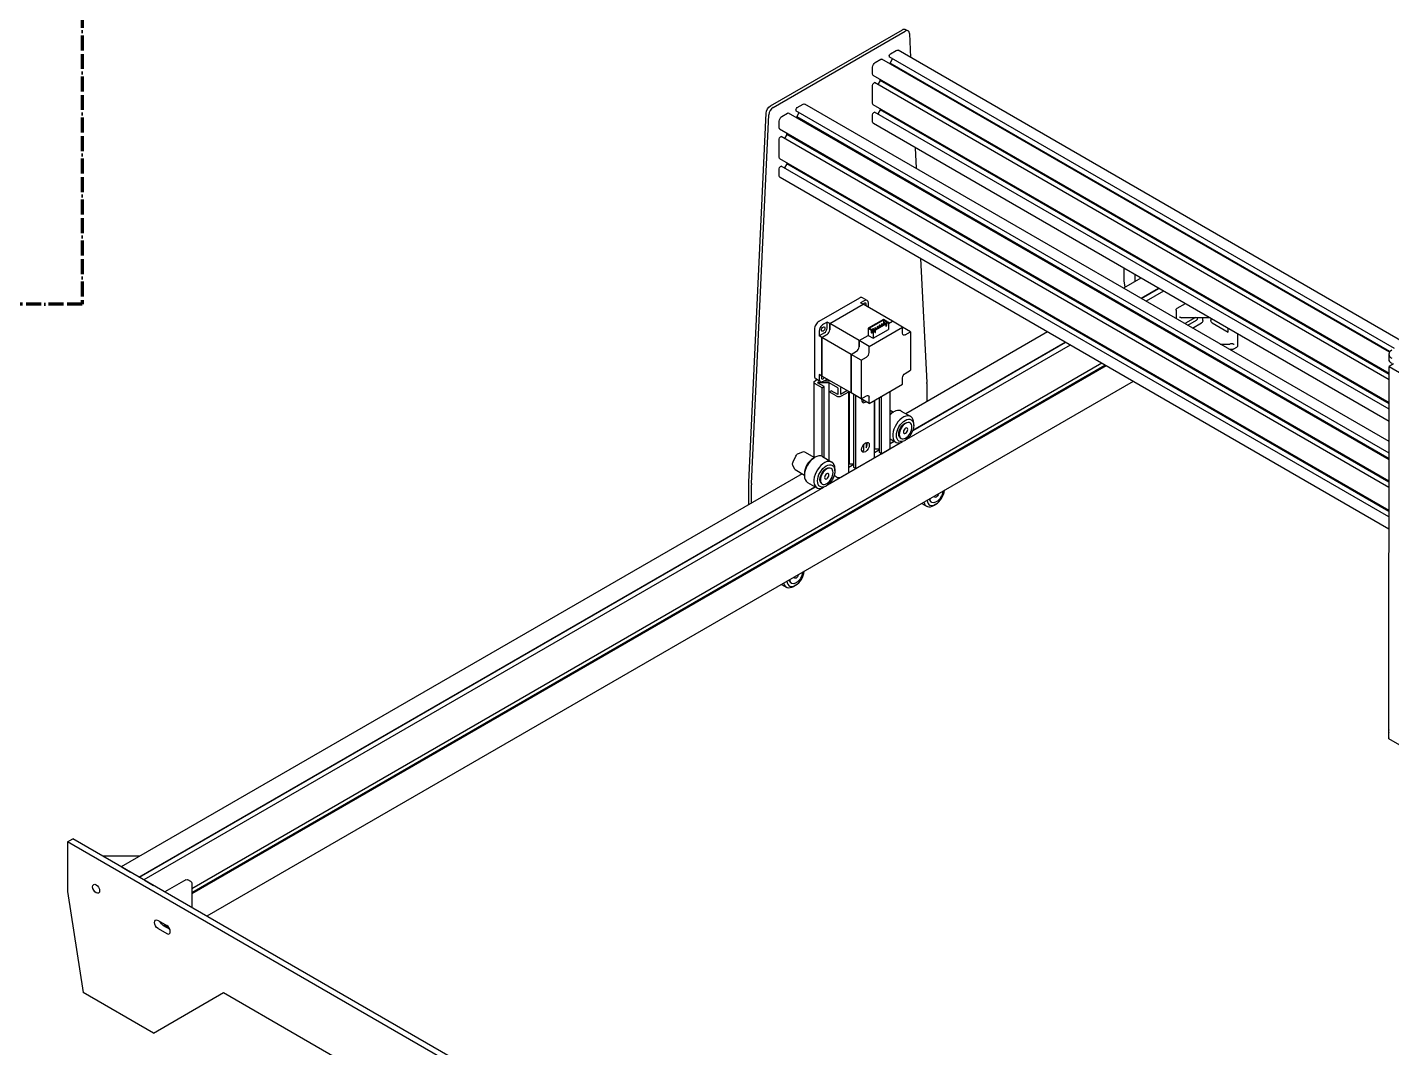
# Model space of a CAD drawing. Header units: millimetres. Extents: x 129 to 6329, y 33 to 3553.
# Drawn here: x 2228 to 3329, y 1098 to 1921 of the extents above; entities that cross this region are included whole.
import ezdxf

# ---------------------------------------------------------------- set-up
doc = ezdxf.new("R2010")
doc.units = ezdxf.units.MM
doc.linetypes.add('ACAD_ISO11W100', pattern=[33, 12, -3, 12, -3, 0, -3])
doc.layers.add('DivisionPartes', color=255, linetype='ACAD_ISO11W100', lineweight=120)
doc.layers.add('vistasIsometricas', color=255, linetype='Continuous')

msp = doc.modelspace()

# ---------------------------------------------------------------- linework, layer by layer
at = {"layer": 'DivisionPartes'}
msp.add_lwpolyline([(702.285, 2543.075), (2271.915, 2543.075), (2271.915, 1697.289), (702.285, 1697.289)], close=True, dxfattribs=at)
at = {"layer": 'vistasIsometricas', "extrusion": (0, 0.816497, 0.57735)}
for p, q in [((2827.504, 1857.395), (2933.952, 1918.853)), ((2829.625, 1856.17), (2936.073, 1917.628)), ((2936.452, 1919.1), (2938.573, 1917.876)), ((2939.603, 1915.81), (2940.558, 1896.523)), ((2911.982, 1892.329), (2916.613, 1895.003)), ((3326.925, 1658.617), (2917.363, 1895.077)), ((2923.331, 1897.656), (2923.331, 1897.003)), ((3331.036, 1661.614), (2923.331, 1897.003)), ((2924.038, 1891.941), (2926.053, 1895.431)), ((2924.392, 1899.493), (2929.023, 1902.168)), ((3339.233, 1666.347), (2930.523, 1902.316)), ((2909.86, 1882.939), (2909.86, 1888.654)), ((2923.417, 1891.582), (2924.038, 1891.941)), ((3327.297, 1659.119), (2924.038, 1891.941)), ((2909.86, 1859.179), (2909.86, 1873.958)), ((2910.171, 1882.252), (3326.669, 1641.787)), ((2910.921, 1875.795), (2911.487, 1876.121)), ((3326.665, 1636.418), (2911.487, 1876.121)), ((2915.906, 1877.856), (2914.05, 1874.641)), ((2915.906, 1877.856), (2915.906, 1878.941)), ((3326.668, 1640.703), (2915.906, 1877.856)), ((2810.039, 1553.825), (2823.974, 1851.501)), ((2812.16, 1552.601), (2826.095, 1850.276)), ((2836.675, 1848.85), (2841.306, 1851.524)), ((3326.618, 1571.837), (2842.056, 1851.599)), ((2848.024, 1854.178), (2848.024, 1853.525)), ((3326.622, 1577.206), (2848.024, 1853.525)), ((2848.731, 1848.462), (2850.746, 1851.953)), ((2849.085, 1856.015), (2853.716, 1858.689)), ((3326.628, 1586.668), (2855.216, 1858.838)), ((2909.86, 1844.482), (2909.86, 1850.197)), ((2910.171, 1858.492), (3326.651, 1618.037)), ((2910.921, 1852.035), (2911.487, 1852.361)), ((3326.647, 1612.668), (2911.487, 1852.361)), ((2915.906, 1854.096), (2914.05, 1850.881)), ((2915.906, 1855.181), (2915.906, 1854.096)), ((3326.65, 1616.953), (2915.906, 1854.096)), ((2834.554, 1839.461), (2834.554, 1845.176)), ((2848.11, 1848.104), (2848.731, 1848.462)), ((3326.618, 1572.554), (2848.731, 1848.462)), ((3326.64, 1602.84), (2910.482, 1843.109)), ((2834.554, 1815.701), (2834.554, 1830.479)), ((2834.864, 1838.774), (3326.605, 1554.867)), ((2835.614, 1832.316), (2836.18, 1832.643)), ((3326.601, 1549.498), (2836.18, 1832.643)), ((2840.599, 1834.378), (2838.743, 1831.163)), ((2840.599, 1834.378), (2840.599, 1835.463)), ((3326.605, 1553.783), (2840.599, 1834.378)), ((2944.163, 1823.663), (2944.987, 1807.008)), ((2834.554, 1801.004), (2834.554, 1806.719)), ((2834.864, 1815.014), (3326.588, 1531.117)), ((2835.614, 1808.556), (2836.18, 1808.883)), ((3326.584, 1525.748), (2836.18, 1808.883)), ((2840.599, 1810.618), (2838.743, 1807.403)), ((2840.599, 1811.703), (2840.599, 1810.618)), ((3326.587, 1530.033), (2840.599, 1810.618)), ((3326.577, 1515.919), (2835.175, 1799.63)), ((2948.593, 1734.148), (2953.538, 1634.225)), ((3126.37, 1718.466), (3112.359, 1710.376)), ((3112.682, 1726.368), (3112.682, 1716.11)), ((3121.89, 1715.879), (3121.89, 1721.052)), ((3112.682, 1716.11), (3113.475, 1711.021)), ((3126.626, 1702.139), (3140.637, 1710.229)), ((3126.767, 1702.058), (3140.778, 1710.147)), ((3144.603, 1707.939), (3130.592, 1699.849)), ((2899.254, 1702.371), (2866.444, 1683.428)), ((2875.248, 1681.734), (2902.188, 1697.288)), ((2875.248, 1681.734), (2902.188, 1697.288)), ((2903.002, 1700.207), (2900.067, 1698.513)), ((2902.188, 1697.288), (2900.067, 1698.513)), ((2905.502, 1700.455), (2901.754, 1702.618)), ((2925.876, 1683.612), (2902.188, 1697.288)), ((2906.537, 1694.777), (2906.537, 1698.166)), ((3162.192, 1697.783), (3155.505, 1693.923)), ((2918.607, 1685.13), (2906.205, 1677.97)), ((2921.484, 1683.47), (2918.607, 1685.13)), ((3154.755, 1692.624), (3154.755, 1685.899)), ((3160.922, 1686.663), (3181.454, 1686.663)), ((3170.397, 1686.663), (3162.266, 1681.968)), ((3172.448, 1686.459), (3172.448, 1686.663)), ((3176.408, 1684.173), (3176.408, 1686.663)), ((3182.772, 1685.902), (3182.772, 1684.173)), ((2862.909, 1677.304), (2862.909, 1639.419)), ((2866.656, 1675.141), (2866.656, 1671.752)), ((2871.005, 1674.263), (2866.656, 1671.752)), ((2873.126, 1682.959), (2870.192, 1681.264)), ((2873.126, 1677.937), (2873.126, 1682.959)), ((2875.248, 1681.734), (2873.126, 1682.959)), ((2898.936, 1668.058), (2875.248, 1681.734)), ((2875.248, 1681.734), (2875.248, 1676.712)), ((2875.248, 1676.712), (2875.248, 1681.734)), ((2906.205, 1677.97), (2909.081, 1676.309)), ((2906.205, 1677.97), (2906.205, 1672.254)), ((2907.067, 1663.363), (2934.008, 1678.917)), ((2918.607, 1684.477), (2907.336, 1677.97)), ((2907.336, 1677.97), (2909.647, 1676.636)), ((2909.081, 1676.309), (2909.647, 1676.636)), ((2909.081, 1674.169), (2909.081, 1676.309)), ((2909.081, 1674.169), (2909.614, 1674.477)), ((2909.614, 1676.001), (2910.18, 1676.328)), ((2909.614, 1676.001), (2910.271, 1675.622)), ((2909.614, 1676.001), (2909.614, 1674.477)), ((2909.647, 1676.02), (2909.647, 1676.636)), ((2910.172, 1677.378), (2909.889, 1677.215)), ((2910.341, 1676.953), (2909.889, 1677.215)), ((2909.889, 1677.215), (2909.889, 1676.16)), ((2910.341, 1677.476), (2910.172, 1677.378)), ((2910.172, 1677.378), (2910.341, 1677.28)), ((2910.18, 1676.328), (2910.271, 1676.276)), ((2910.271, 1669.907), (2922.673, 1677.068)), ((2910.271, 1676.276), (2911.119, 1676.765)), ((2910.271, 1675.622), (2911.685, 1676.439)), ((2910.271, 1675.622), (2910.271, 1669.907)), ((2910.511, 1677.378), (2910.341, 1677.476)), ((2910.341, 1677.28), (2910.511, 1677.378)), ((2910.341, 1677.28), (2910.341, 1676.953)), ((2910.794, 1677.215), (2910.341, 1676.953)), ((2910.341, 1676.953), (2910.341, 1676.316)), ((2910.794, 1677.215), (2910.511, 1677.378)), ((2910.794, 1677.215), (2910.794, 1676.578)), ((2911.119, 1676.765), (2911.685, 1676.439)), ((2911.685, 1678.251), (2911.968, 1678.415)), ((2912.137, 1677.99), (2911.685, 1678.251)), ((2911.685, 1678.251), (2911.685, 1676.439)), ((2911.685, 1676.439), (2911.685, 1676.218)), ((2911.685, 1676.218), (2911.793, 1676.155)), ((2911.793, 1676.155), (2911.685, 1675.968)), ((2911.685, 1675.968), (2911.685, 1674.942)), ((2911.732, 1677.119), (2920.081, 1681.94)), ((2911.732, 1677.119), (2912.297, 1676.792)), ((2911.732, 1676.19), (2911.732, 1677.119)), ((2911.732, 1674.915), (2911.732, 1676.049)), ((2911.732, 1674.915), (2912.297, 1674.588)), ((2912.137, 1678.513), (2911.968, 1678.415)), ((2911.968, 1678.415), (2912.137, 1678.317)), ((2912.307, 1678.415), (2912.137, 1678.513)), ((2912.137, 1678.317), (2912.307, 1678.415)), ((2912.137, 1678.317), (2912.137, 1677.99)), ((2912.59, 1678.251), (2912.137, 1677.99)), ((2912.137, 1677.99), (2912.137, 1677.353)), ((2912.297, 1676.792), (2920.647, 1681.613)), ((2912.297, 1674.588), (2912.297, 1676.792)), ((2912.307, 1678.415), (2912.59, 1678.251)), ((2912.59, 1678.251), (2912.59, 1677.615)), ((2913.481, 1679.288), (2913.764, 1679.452)), ((2913.933, 1679.027), (2913.481, 1679.288)), ((2913.481, 1679.288), (2913.481, 1678.129)), ((2913.933, 1679.55), (2913.764, 1679.452)), ((2913.764, 1679.452), (2913.933, 1679.354)), ((2914.103, 1679.452), (2913.933, 1679.55)), ((2913.933, 1679.354), (2914.103, 1679.452)), ((2913.933, 1679.354), (2913.933, 1679.027)), ((2914.386, 1679.288), (2913.933, 1679.027)), ((2913.933, 1679.027), (2913.933, 1678.39)), ((2914.103, 1679.452), (2914.386, 1679.288)), ((2914.386, 1679.288), (2914.386, 1678.652)), ((2915.277, 1680.325), (2915.56, 1680.489)), ((2915.729, 1680.064), (2915.277, 1680.325)), ((2915.277, 1680.325), (2915.277, 1679.166)), ((2915.729, 1680.587), (2915.56, 1680.489)), ((2915.56, 1680.489), (2915.729, 1680.391)), ((2915.899, 1680.489), (2915.729, 1680.587)), ((2915.729, 1680.391), (2915.899, 1680.489)), ((2915.729, 1680.391), (2915.729, 1680.064)), ((2916.182, 1680.325), (2915.729, 1680.064)), ((2915.729, 1680.064), (2915.729, 1679.427)), ((2915.899, 1680.489), (2916.182, 1680.325)), ((2916.182, 1680.325), (2916.182, 1679.689)), ((2917.073, 1681.362), (2917.356, 1681.526)), ((2917.526, 1681.101), (2917.073, 1681.362)), ((2917.073, 1681.362), (2917.073, 1680.203)), ((2917.526, 1681.624), (2917.356, 1681.526)), ((2917.356, 1681.526), (2917.526, 1681.428)), ((2917.695, 1681.526), (2917.526, 1681.624)), ((2917.526, 1681.428), (2917.695, 1681.526)), ((2917.526, 1681.428), (2917.526, 1681.101)), ((2917.978, 1681.362), (2917.526, 1681.101)), ((2917.526, 1681.101), (2917.526, 1680.464)), ((2917.695, 1681.526), (2917.978, 1681.362)), ((2917.978, 1681.362), (2917.978, 1680.725)), ((2920.918, 1683.143), (2918.607, 1684.477)), ((2918.607, 1684.477), (2918.607, 1681.089)), ((2918.869, 1682.399), (2919.152, 1682.563)), ((2919.322, 1682.138), (2918.869, 1682.399)), ((2918.869, 1682.399), (2918.869, 1681.24)), ((2919.322, 1682.661), (2919.152, 1682.563)), ((2919.152, 1682.563), (2919.322, 1682.465)), ((2919.491, 1682.563), (2919.322, 1682.661)), ((2919.322, 1682.465), (2919.491, 1682.563)), ((2919.322, 1682.465), (2919.322, 1682.138)), ((2919.774, 1682.399), (2919.322, 1682.138)), ((2919.322, 1682.138), (2919.322, 1681.501)), ((2919.491, 1682.563), (2919.774, 1682.399)), ((2919.774, 1682.399), (2919.774, 1681.762)), ((2920.081, 1681.94), (2920.647, 1681.613)), ((2920.585, 1681.885), (2920.693, 1682.072)), ((2920.585, 1681.885), (2921.151, 1681.558)), ((2920.647, 1681.613), (2920.647, 1679.408)), ((2920.693, 1682.293), (2921.542, 1682.783)), ((2920.693, 1682.293), (2921.259, 1681.967)), ((2920.693, 1682.072), (2920.693, 1682.293)), ((2920.693, 1682.072), (2921.259, 1681.745)), ((2920.693, 1680.796), (2920.693, 1681.822)), ((2920.918, 1683.143), (2921.484, 1683.47)), ((2920.918, 1683.143), (2920.918, 1682.423)), ((2921.151, 1681.558), (2921.259, 1681.745)), ((2921.259, 1681.496), (2921.151, 1681.558)), ((2921.259, 1681.967), (2922.673, 1682.783)), ((2921.259, 1681.745), (2921.259, 1681.967)), ((2921.259, 1680.469), (2921.259, 1681.496)), ((2921.451, 1682.835), (2922.017, 1683.162)), ((2921.542, 1682.783), (2921.451, 1682.835)), ((2921.451, 1682.731), (2921.451, 1682.835)), ((2921.484, 1682.854), (2921.484, 1683.47)), ((2922.673, 1682.783), (2922.017, 1683.162)), ((2922.673, 1681.762), (2925.876, 1683.612)), ((2922.673, 1681.762), (2925.876, 1683.612)), ((2922.673, 1682.783), (2922.673, 1677.068)), ((2934.008, 1678.917), (2925.876, 1683.612)), ((2940.478, 1675.181), (2934.008, 1678.917)), ((2934.008, 1673.895), (2934.008, 1678.917)), ((2936.13, 1672.671), (2940.478, 1675.181)), ((3051.063, 1674.987), (2936.768, 1608.999)), ((2940.478, 1675.181), (2940.478, 1644.073)), ((3162.266, 1681.968), (3162.266, 1681.563)), ((3164.177, 1680.459), (3171.387, 1684.622)), ((3168.137, 1678.173), (3175.347, 1682.336)), ((3183.832, 1682.336), (3196.914, 1674.783)), ((3196.914, 1674.783), (3196.914, 1677.737)), ((2868.778, 1670.527), (2866.656, 1671.752)), ((2868.778, 1670.527), (2873.126, 1673.038)), ((2873.126, 1673.038), (2868.778, 1670.527)), ((2892.466, 1656.851), (2868.778, 1670.527)), ((2868.778, 1639.419), (2868.778, 1670.527)), ((2868.778, 1670.527), (2868.778, 1639.419)), ((2898.936, 1668.058), (2906.205, 1672.254)), ((2898.936, 1668.058), (2906.205, 1672.254)), ((2898.936, 1668.058), (2898.936, 1663.036)), ((2907.067, 1663.363), (2898.936, 1668.058)), ((2898.936, 1663.036), (2898.936, 1668.058)), ((2906.205, 1672.254), (2910.271, 1669.907)), ((2907.067, 1658.341), (2907.067, 1663.363)), ((3069.296, 1664.46), (2937.23, 1588.212)), ((2942.379, 1595.601), (3065.471, 1666.669)), ((2942.447, 1595.804), (3065.33, 1666.75)), ((3190.484, 1665.271), (3198.257, 1665.271)), ((3204.424, 1673.401), (3204.424, 1663.883)), ((2892.466, 1656.851), (2896.814, 1659.362)), ((2892.466, 1656.851), (2896.814, 1659.362)), ((2892.466, 1625.743), (2892.466, 1656.851)), ((2900.597, 1652.156), (2892.466, 1656.851)), ((2892.466, 1656.851), (2892.466, 1625.743)), ((2900.597, 1652.156), (2904.946, 1654.667)), ((2900.597, 1652.156), (2900.597, 1621.048)), ((3200.464, 1660.963), (3197.946, 1660.963)), ((3203.674, 1662.584), (3201.214, 1661.164)), ((3326.453, 1657.056), (3326.45, 1652.975)), ((3094.802, 1649.735), (2360.477, 1225.772)), ((2360.477, 1222.866), (3097.319, 1648.281)), ((3098.42, 1647.646), (2360.477, 1221.594)), ((2866.656, 1640.644), (2866.656, 1637.255)), ((2868.778, 1639.419), (2866.656, 1640.644)), ((2936.13, 1641.562), (2940.478, 1644.073)), ((3326.454, 1346.773), (3326.672, 1647.117)), ((3330.208, 1649.158), (3326.672, 1647.117)), ((3326.672, 1647.117), (3453.952, 1573.509)), ((3120.117, 1635.119), (2372.66, 1203.574)), ((2862.631, 1573.881), (2862.631, 1634.459)), ((2863.51, 1635.683), (2864.98, 1636.532)), ((2869.202, 1629.948), (2863.51, 1633.234)), ((2867.692, 1634.966), (2863.944, 1637.13)), ((2874.859, 1634.03), (2865.383, 1634.03)), ((2870.828, 1630.887), (2865.383, 1634.03)), ((2866.02, 1635.255), (2866.606, 1635.593)), ((2867.192, 1635.255), (2866.02, 1635.255)), ((2892.466, 1625.743), (2868.778, 1639.419)), ((2869.202, 1629.948), (2870.828, 1630.887)), ((2869.202, 1574.521), (2869.202, 1629.948)), ((2870.192, 1635.214), (2873.126, 1636.908)), ((2874.859, 1635.255), (2870.263, 1635.255)), ((2870.828, 1573.585), (2870.828, 1630.887)), ((2871.146, 1635.255), (2871.146, 1635.765)), ((2875.424, 1635.581), (2874.859, 1635.255)), ((2881.93, 1629.948), (2874.859, 1634.03)), ((2874.859, 1626.682), (2874.859, 1634.03)), ((2875.177, 1635.438), (2875.177, 1635.724)), ((2881.93, 1629.948), (2881.93, 1624.477)), ((2884.617, 1630.274), (2884.051, 1629.948)), ((2884.051, 1629.948), (2884.051, 1624.844)), ((2907.067, 1617.312), (2934.008, 1632.867)), ((2934.008, 1632.867), (2934.008, 1637.888)), ((2953.56, 1633.332), (2953.56, 1618.694)), ((2874.859, 1626.682), (2876.485, 1627.621)), ((2880.551, 1623.395), (2874.859, 1626.682)), ((2874.859, 1571.258), (2874.859, 1626.682)), ((2881.93, 1624.477), (2876.485, 1627.621)), ((2884.051, 1624.844), (2889.036, 1627.723)), ((2884.794, 1623.395), (2890.663, 1626.784)), ((2890.804, 1561.546), (2890.804, 1626.702)), ((2891.122, 1568.71), (2891.122, 1626.518)), ((2900.597, 1621.048), (2892.466, 1625.743)), ((2894.834, 1565.751), (2894.834, 1624.375)), ((2896.461, 1564.812), (2896.461, 1623.436)), ((2900.597, 1621.048), (2904.946, 1623.558)), ((2907.067, 1617.312), (2900.597, 1621.048)), ((2902.507, 1619.945), (2902.507, 1619.265)), ((2907.067, 1617.312), (2907.067, 1622.334)), ((2911.381, 1573.426), (2911.381, 1619.803)), ((2911.699, 1580.59), (2911.699, 1619.986)), ((2915.411, 1577.631), (2915.411, 1622.13)), ((2917.038, 1576.692), (2917.038, 1623.069)), ((2923.927, 1581.386), (2923.927, 1627.046)), ((2923.927, 1611.977), (2926.645, 1610.408)), ((2925.488, 1609.739), (2926.972, 1610.597)), ((2932.972, 1611.191), (2940.609, 1606.782)), ((2940.143, 1601.566), (2939.719, 1601.811)), ((2943.095, 1599.574), (2943.095, 1601.289)), ((2933.945, 1586.315), (2873.59, 1551.469)), ((2904.628, 1585.716), (2904.628, 1581.45)), ((2923.927, 1588.701), (2928.609, 1585.997)), ((2923.927, 1585.111), (2927.035, 1586.906)), ((2923.927, 1584.948), (2927.177, 1586.824)), ((2932.893, 1589.009), (2932.469, 1589.254)), ((2936.094, 1587.449), (2935.572, 1587.147)), ((2845.72, 1570.197), (2847.984, 1574.846)), ((2849.952, 1576.898), (2853.59, 1578.405)), ((2854.793, 1578.406), (2863.005, 1573.665)), ((2902.507, 1584.005), (2902.507, 1579.256)), ((2911.381, 1580.407), (2911.699, 1580.59)), ((2911.381, 1577.868), (2915.411, 1580.195)), ((2911.381, 1577.704), (2915.411, 1580.031)), ((2911.699, 1580.59), (2915.411, 1580.59)), ((2917.038, 1576.692), (2915.411, 1577.631)), ((2917.038, 1576.692), (2923.048, 1580.162)), ((2846.798, 1564.459), (2845.424, 1567.601)), ((2847.265, 1563.913), (2854.848, 1559.535)), ((2861.848, 1572.997), (2863.333, 1573.854)), ((2869.333, 1574.449), (2876.97, 1570.039)), ((2876.504, 1564.824), (2876.08, 1565.069)), ((2879.455, 1562.832), (2879.455, 1564.546)), ((2891.122, 1568.71), (2890.804, 1568.527)), ((2890.804, 1565.988), (2894.834, 1568.315)), ((2890.804, 1565.824), (2894.834, 1568.151)), ((2891.122, 1568.71), (2894.834, 1568.71)), ((2896.461, 1564.812), (2894.834, 1565.751)), ((2896.461, 1564.812), (2911.381, 1573.426)), ((2852.971, 1560.619), (2303.606, 1243.443)), ((2810.017, 1535.819), (2810.017, 1552.907)), ((2854.848, 1560.872), (2854.848, 1559.157)), ((2857.333, 1553.664), (2864.97, 1549.255)), ((2869.254, 1552.266), (2868.83, 1552.511)), ((2878.74, 1558.859), (2878.967, 1558.99)), ((2878.807, 1559.061), (2878.825, 1559.072)), ((2880.551, 1558.075), (2878.813, 1559.079)), ((2884.794, 1558.075), (2890.804, 1561.546)), ((2317.873, 1235.206), (2863.396, 1550.164)), ((2318.014, 1235.124), (2863.537, 1550.082)), ((2870.306, 1549.573), (2321.839, 1232.916)), ((2812.138, 1537.044), (2812.138, 1551.682)), ((2872.455, 1550.707), (2871.932, 1550.405)), ((2949.578, 1536.659), (2953.358, 1534.476)), ((2957.642, 1537.488), (2957.218, 1537.733)), ((2960.843, 1535.928), (2959.358, 1535.071)), ((2836.441, 1471.339), (2840.221, 1469.157)), ((2844.505, 1472.168), (2844.081, 1472.413)), ((2847.706, 1470.608), (2846.221, 1469.751)), ((3326.232, 1352.903), (3326.229, 1348.823)), ((3344.243, 1336.485), (3326.454, 1346.773)), ((2260.176, 1263.618), (2264.418, 1266.068)), ((3176.586, 734.528), (2260.176, 1263.618)), ((2260.176, 1263.618), (2260.176, 1223.61)), ((3180.829, 736.978), (2264.418, 1266.068)), ((2318.566, 1252.08), (2288.646, 1252.08)), ((2304.192, 1243.104), (2311.121, 1239.104)), ((2260.176, 1223.61), (2272.904, 1141.96)), ((2322.718, 1232.408), (2329.647, 1228.408)), ((2355.767, 1233.055), (2338.683, 1223.191)), ((2359.727, 1231.635), (2357.267, 1233.055)), ((2360.477, 1230.336), (2360.477, 1210.608)), ((2333.22, 1200.217), (2340.291, 1196.135)), ((2333.22, 1193.685), (2340.291, 1189.603)), ((2337.462, 1196.135), (2342.74, 1193.087)), ((2342.44, 1193.751), (2339.264, 1195.585)), ((2329.472, 1109.3), (2272.904, 1141.96)), ((2329.472, 1109.3), (2386.041, 1141.96)), ((2386.041, 1141.96), (3050.721, 758.207))]:
    msp.add_line(p, q, dxfattribs=at)
at = {"layer": 'vistasIsometricas', "extrusion": (3e-16, -1e-16, -1)}
for centre, start, end in [((-3156.255, 1692.624), 0, 60), ((-3202.924, 1663.883), 180, 240)]:
    msp.add_arc(centre, 1.5, start, end, dxfattribs=at)
at = {"layer": 'vistasIsometricas', "extrusion": (0, 0, -1)}
msp.add_arc((-3200.464, 1662.463), 1.5, 240, 270, dxfattribs=at)
at = {"layer": 'vistasIsometricas', "extrusion": (2e-16, -1e-16, -1)}
msp.add_arc((-2356.517, 1231.756), 1.5, 60, 120, dxfattribs=at)
at = {"layer": 'vistasIsometricas', "extrusion": (1e-16, -1e-16, -1)}
msp.add_arc((-2358.977, 1230.336), 1.5, 120, 180, dxfattribs=at)
at = {"layer": 'vistasIsometricas', "extrusion": (-4.33013e-17, 2.5e-17, -1)}
msp.add_ellipse((2933.952, 1914.77), major_axis=(2.5, 4.33), ratio=0.57735027, start_param=-0.78539816, end_param=0, dxfattribs=at)
at = {"layer": 'vistasIsometricas'}
for centre, major_axis, ratio, start_param, end_param in [((2936.073, 1913.545), (2.5, 4.33), 0.57735027, -0.72989966, 0.78539816), ((2829.625, 1852.088), (2.5, 4.33), 0.57735027, 0.78539816, 2.30069598), ((2899.254, 1698.288), (2.5, 4.33), 0.57735027, 0, 0.78539816), ((2903.263, 1696.578), (1, 1.732), 0.57735027, -1.53189564, 1.53189564), ((2903.002, 1696.125), (2.5, 4.33), 0.57735027, -0.78539816, 0.78539816), ((3171.387, 1685.847), (0.75, 1.299), 0.57735027, 3.92699082, 5.49778714), ((2866.444, 1679.346), (2.5, 4.33), 0.57735027, 0.78539816, 2.35619449), ((2870.192, 1677.182), (2.5, 4.33), 0.57735027, 0.78539816, 2.35619449), ((2871.005, 1676.712), (1.5, 2.598), 0.57735027, 3.92699082, 5.49778714), ((2873.126, 1675.488), (1.5, 2.598), 0.57735027, 3.92699082, 5.49778714), ((2873.126, 1675.488), (1.5, 2.598), 0.57735027, 3.92699082, 5.49778714), ((2912.297, 1675.295), (0.433, 0.75), 0.57735027, 2.35619449, 3.92699082), ((2911.732, 1675.622), (0.433, 0.75), 0.57735027, 3.85318638, 3.92699082), ((2920.081, 1680.442), (0.433, 0.75), 0.57735027, -1.17898294, -0.78539816), ((2920.647, 1680.116), (0.433, 0.75), 0.57735027, 3.92699082, 5.49778714), ((2896.814, 1661.811), (1.5, 2.598), 0.57735027, 3.92699082, 5.49778714), ((2896.814, 1661.811), (1.5, 2.598), 0.57735027, 3.92699082, 5.49778714), ((2904.946, 1657.116), (1.5, 2.598), 0.57735027, 3.92699082, 5.49778714), ((3334.453, 1657.05), (-8, 0.006), 0.57783483, -0.784978, 0.78581833), ((3334.45, 1652.969), (-8, 0.006), 0.57783483, 0, 0.78581833), ((2866.444, 1641.46), (2.5, 4.33), 0.57735027, 2.35619449, 3.14159265), ((2870.192, 1639.296), (2.5, 4.33), 0.57735027, 2.35619449, 3.92699082), ((2869.93, 1638.843), (1, 1.732), 0.57735027, 1.60969701, 4.6734883), ((2939.418, 1625.167), (10, 17.321), 0.57735027, -0.78539816, -0.72989966), ((2882.672, 1624.62), (3, 0), 0.57735027, 3.92699082, 5.49778714), ((2904.133, 1621.905), (2.192, 3.797), 0.57735027, 2.18046268, 4.10272262), ((2902.931, 1622.599), (-6.2, 0), 0.57735027, 1.2814492, 1.43350286), ((2902.507, 1622.844), (2.192, 3.797), 0.57735027, 3.78969735, 3.92699082), ((2926.972, 1600.799), (6, 10.392), 0.57735027, 0, 1.15253721), ((2925.488, 1601.656), (4.95, 8.574), 0.57735027, 0.78539816, 1.01025375), ((2934.609, 1596.39), (6, 10.392), 0.57735027, -0.78539816, 3.77899399), ((2902.507, 1582.836), (2.192, 3.797), 0.57735027, 4.68065168, 5.90312511), ((2863.333, 1564.056), (6, 10.392), 0.57735027, 0, 3.14159265), ((2902.931, 1582.591), (-6.2, 0), 0.57735027, 1.2814492, 1.43350286), ((2902.507, 1582.836), (2.192, 3.797), 0.57735027, 3.78969735, 3.92699082), ((2920.927, 1581.386), (3, 0), 0.57735027, -0.78539816, 0), ((2861.848, 1564.914), (4.95, 8.574), 0.57735027, 0.78539816, 2.35619449), ((2870.97, 1559.647), (6, 10.392), 0.57735027, -0.78539816, 3.77899399), ((2826.28, 1559.847), (10, 17.321), 0.57735027, 2.30069599, 2.35619449), ((2882.672, 1559.3), (3, 0), 0.57735027, 3.92699082, 5.49778714), ((2960.843, 1544.011), (4.95, 8.574), 0.57735027, 2.46142792, 5.39255372), ((2959.358, 1544.869), (6, 10.392), 0.57735027, 2.62093355, 3.92699082), ((2847.706, 1478.692), (4.95, 8.574), 0.57735027, 2.46142792, 5.39255372), ((2846.221, 1479.549), (6, 10.392), 0.57735027, 2.62093355, 3.92699082), ((3334.232, 1352.898), (-8, 0.006), 0.57783483, -0.23841011, 0.23841011), ((3334.229, 1348.817), (-8, 0.006), 0.57783483, 0, 0.23841011), ((2283.298, 1225.773), (-2, 3.464), 0.57735027, 1.57079633, 7.85398163), ((2340.291, 1192.869), (-2, 3.464), 0.57735027, 2.35619449, 5.49778714)]:
    msp.add_ellipse(centre, major_axis=major_axis, ratio=ratio, start_param=start_param, end_param=end_param, dxfattribs=at)
at = {"layer": 'vistasIsometricas', "extrusion": (3.16987e-17, -1.83013e-17, -1)}
for centre, major_axis, start_param, end_param in [((2916.613, 1893.778), (0.75, 1.299), -0.78539816, 0), ((2924.392, 1898.269), (0.75, 1.299), 3.92699082, 5.49778714), ((2929.023, 1899.718), (1.5, 2.598), -0.78539816, 0), ((2911.982, 1889.879), (1.5, 2.598), 3.92699082, 5.49778714), ((2910.921, 1883.551), (0.75, 1.299), 3.14159265, 3.92699082), ((2910.921, 1874.57), (0.75, 1.299), 3.92699082, 5.49778714), ((2841.306, 1850.3), (0.75, 1.299), -0.78539816, 0), ((2849.085, 1854.79), (0.75, 1.299), 3.92699082, 5.49778714), ((2853.716, 1856.24), (1.5, 2.598), -0.78539816, 0), ((2910.921, 1859.791), (0.75, 1.299), 3.14159265, 3.92699082), ((2910.921, 1850.81), (0.75, 1.299), 3.92699082, 5.49778714), ((2836.675, 1846.401), (1.5, 2.598), 3.92699082, 5.49778714), ((2835.614, 1840.073), (0.75, 1.299), 3.14159265, 3.92699082), ((2911.982, 1845.707), (1.5, 2.598), 3.14159265, 3.92699082), ((2835.614, 1831.091), (0.75, 1.299), 3.92699082, 5.49778714), ((2835.614, 1816.313), (0.75, 1.299), 3.14159265, 3.92699082), ((2835.614, 1807.331), (0.75, 1.299), 3.92699082, 5.49778714), ((2836.675, 1802.228), (1.5, 2.598), 3.14159265, 3.92699082)]:
    msp.add_ellipse(centre, major_axis=major_axis, ratio=0.57735027, start_param=start_param, end_param=end_param, dxfattribs=at)
at = {"layer": 'vistasIsometricas', "extrusion": (3.81699e-16, 2.41506e-16, -1)}
msp.add_ellipse((2827.504, 1853.312), major_axis=(2.5, 4.33), ratio=0.57735027, start_param=3.98248932, end_param=5.49778714, dxfattribs=at)
at = {"layer": 'vistasIsometricas', "extrusion": (3.53101e-27, 2e-16, -1)}
msp.add_ellipse((3160.922, 1685.03), major_axis=(-2.828, 0), ratio=0.57735027, start_param=1.31811607, end_param=1.57079633, dxfattribs=at)
at = {"layer": 'vistasIsometricas'}
for centre, major_axis in [((2869.93, 1677.333), (1, 1.732)), ((2936.094, 1595.532), (4.95, 8.574)), ((2904.133, 1581.897), (2.192, 3.797)), ((2872.455, 1558.79), (4.95, 8.574))]:
    msp.add_ellipse(centre, major_axis=major_axis, ratio=0.57735027, dxfattribs=at)
at = {"layer": 'vistasIsometricas', "extrusion": (1.18301e-16, 6.83013e-17, -1)}
msp.add_ellipse((2909.081, 1674.785), major_axis=(-0.377, 0.653), ratio=0.57735027, start_param=2.35619449, end_param=3.92699082, dxfattribs=at)
at = {"layer": 'vistasIsometricas', "extrusion": (-1.29904e-16, 7.5e-17, -1)}
for centre, start_param, end_param in [((2936.13, 1675.12), 2.35619449, 3.92699082), ((2936.13, 1639.113), 3.92699082, 5.49778714), ((2904.946, 1621.109), -0.78539816, 0.78539816), ((2849.655, 1574.301), 4.59088771, 5.63808526)]:
    msp.add_ellipse(centre, major_axis=(1.5, 2.598), ratio=0.57735027, start_param=start_param, end_param=end_param, dxfattribs=at)
at = {"layer": 'vistasIsometricas', "extrusion": (-8.66025e-17, 5e-17, -1)}
msp.add_ellipse((3175.347, 1683.56), major_axis=(0.75, 1.299), ratio=0.57735027, start_param=0.78539816, end_param=2.35619449, dxfattribs=at)
at = {"layer": 'vistasIsometricas', "extrusion": (3.11603e-16, 1.79904e-16, -1)}
for centre, end_param in [((3183.832, 1683.56), 5.49778714), ((2339.264, 1196.81), 5.43052918)]:
    msp.add_ellipse(centre, major_axis=(-0.75, 1.299), ratio=0.57735027, start_param=3.92699082, end_param=end_param, dxfattribs=at)
at = {"layer": 'vistasIsometricas', "extrusion": (2.78504e-38, 1.66884e-27, -1)}
msp.add_ellipse((3198.257, 1666.904), major_axis=(-2.828, 0), ratio=0.57735027, start_param=4.45970873, end_param=4.71238898, dxfattribs=at)
at = {"layer": 'vistasIsometricas', "extrusion": (6.65333e-29, 1e-16, -1)}
msp.add_ellipse((2865.631, 1634.459), major_axis=(-3, 0), ratio=0.57735027, start_param=-0.78539816, end_param=0.78539816, dxfattribs=at)
at = {"layer": 'vistasIsometricas', "extrusion": (8.30272e-17, 2.70602e-16, -1)}
for centre, end_param in [((2936.094, 1595.532), 6.28318531), ((2960.843, 1544.011), 3.78306141), ((2847.706, 1478.692), 3.78306141)]:
    msp.add_ellipse(centre, major_axis=(3.625, 6.279), ratio=0.57735027, start_param=3.14159265, end_param=end_param, dxfattribs=at)
at = {"layer": 'vistasIsometricas', "extrusion": (1.58027e-16, 2.27301e-16, -1)}
msp.add_ellipse((2936.518, 1595.287), major_axis=(3.625, 6.279), ratio=0.57735027, start_param=1.57079633, end_param=7.85398163, dxfattribs=at)
at = {"layer": 'vistasIsometricas', "extrusion": (-7.5e-17, 4.33013e-17, -1)}
msp.add_ellipse((2936.518, 1595.287), major_axis=(1.225, 2.122), ratio=0.57735027, start_param=1.57079633, end_param=7.85398163, dxfattribs=at)
at = {"layer": 'vistasIsometricas', "extrusion": (1.81699e-16, -1.04904e-16, -1)}
for centre, start_param, end_param in [((2853.293, 1575.808), -0.64510004, 0), ((2847.391, 1569.653), 3.54369016, 4.59088771)]:
    msp.add_ellipse(centre, major_axis=(1.5, 2.598), ratio=0.57735027, start_param=start_param, end_param=end_param, dxfattribs=at)
at = {"layer": 'vistasIsometricas', "extrusion": (6.33975e-17, -3.66025e-17, -1)}
msp.add_ellipse((2848.765, 1566.511), major_axis=(1.5, 2.598), ratio=0.57735027, start_param=3.14159265, end_param=3.54369016, dxfattribs=at)
at = {"layer": 'vistasIsometricas', "extrusion": (2.01328e-16, 2.02301e-16, -1)}
for centre, start_param, end_param in [((2872.455, 1558.79), 3.14159265, 6.28318531), ((2872.879, 1558.545), 1.57079633, 7.85398163)]:
    msp.add_ellipse(centre, major_axis=(3.625, 6.279), ratio=0.57735027, start_param=start_param, end_param=end_param, dxfattribs=at)
at = {"layer": 'vistasIsometricas', "extrusion": (1.33975e-17, 2.23205e-16, -1)}
msp.add_ellipse((2824.159, 1561.072), major_axis=(10, 17.321), ratio=0.57735027, start_param=3.92699082, end_param=3.98248932, dxfattribs=at)
at = {"layer": 'vistasIsometricas', "extrusion": (5.36603e-16, -3.09808e-16, -1)}
msp.add_ellipse((2872.879, 1558.545), major_axis=(1.225, 2.122), ratio=0.57735027, start_param=1.57079633, end_param=7.85398163, dxfattribs=at)
at = {"layer": 'vistasIsometricas', "extrusion": (5.13285e-17, 2.88904e-16, -1)}
msp.add_ellipse((2961.267, 1543.766), major_axis=(3.625, 6.279), ratio=0.57735027, start_param=0.84610982, end_param=3.86627916, dxfattribs=at)
at = {"layer": 'vistasIsometricas', "extrusion": (-1.16025e-17, 6.69873e-18, -1)}
for centre in [(2961.267, 1543.766), (2848.13, 1478.447)]:
    msp.add_ellipse(centre, major_axis=(1.225, 2.122), ratio=0.57735027, start_param=0.96592369, end_param=3.74646529, dxfattribs=at)
at = {"layer": 'vistasIsometricas', "extrusion": (7.5e-17, -4.33013e-17, -1)}
msp.add_ellipse((2848.13, 1478.447), major_axis=(3.625, 6.279), ratio=0.57735027, start_param=0.84610982, end_param=3.86627916, dxfattribs=at)
at = {"layer": 'vistasIsometricas', "extrusion": (1.5e-16, 8.66025e-17, -1)}
for centre, end_param in [((2333.22, 1196.951), 7.06858347), ((2337.462, 1199.401), 4.97418837)]:
    msp.add_ellipse(centre, major_axis=(-2, 3.464), ratio=0.57735027, start_param=3.92699082, end_param=end_param, dxfattribs=at)
at = {"layer": 'vistasIsometricas'}
for points, knots in [([(3158.715, 1686.561), (3158.529, 1686.611), (3158.346, 1686.687), (3157.982, 1686.892), (3157.806, 1687.024), (3157.657, 1687.175), (3157.656, 1687.176), (3157.654, 1687.177)], [0.367648453, 0.367648453, 0.367648453, 0.367648453, 0.426530858, 0.426530858, 0.493160356, 0.493160356, 0.493786138, 0.493786138, 0.493786138, 0.493786138]), ([(3158.715, 1686.561), (3158.848, 1686.527), (3158.996, 1686.512), (3159.471, 1686.504), (3159.877, 1686.561), (3160.215, 1686.611)], [0.427522821, 0.427522821, 0.427522821, 0.427522821, 0.466783611, 0.466783611, 0.569852748, 0.569852748, 0.569852748, 0.569852748]), ([(3200.464, 1665.373), (3200.332, 1665.407), (3200.183, 1665.422), (3199.709, 1665.43), (3199.302, 1665.373), (3198.964, 1665.323)], [0.427522821, 0.427522821, 0.427522821, 0.427522821, 0.466783611, 0.466783611, 0.569852748, 0.569852748, 0.569852748, 0.569852748]), ([(3200.464, 1665.373), (3200.622, 1665.331), (3200.777, 1665.298), (3201.036, 1665.261), (3201.143, 1665.252), (3201.344, 1665.247), (3201.437, 1665.252), (3201.522, 1665.264), (3201.524, 1665.264), (3201.525, 1665.264)], [0.367922459, 0.367922459, 0.367922459, 0.367922459, 0.417748523, 0.417748523, 0.455543602, 0.455543602, 0.493462616, 0.493462616, 0.494089166, 0.494089166, 0.494089166, 0.494089166])]:
    msp.add_open_spline(points, degree=3, knots=knots, dxfattribs=at)

doc.saveas('drawing.dxf')
